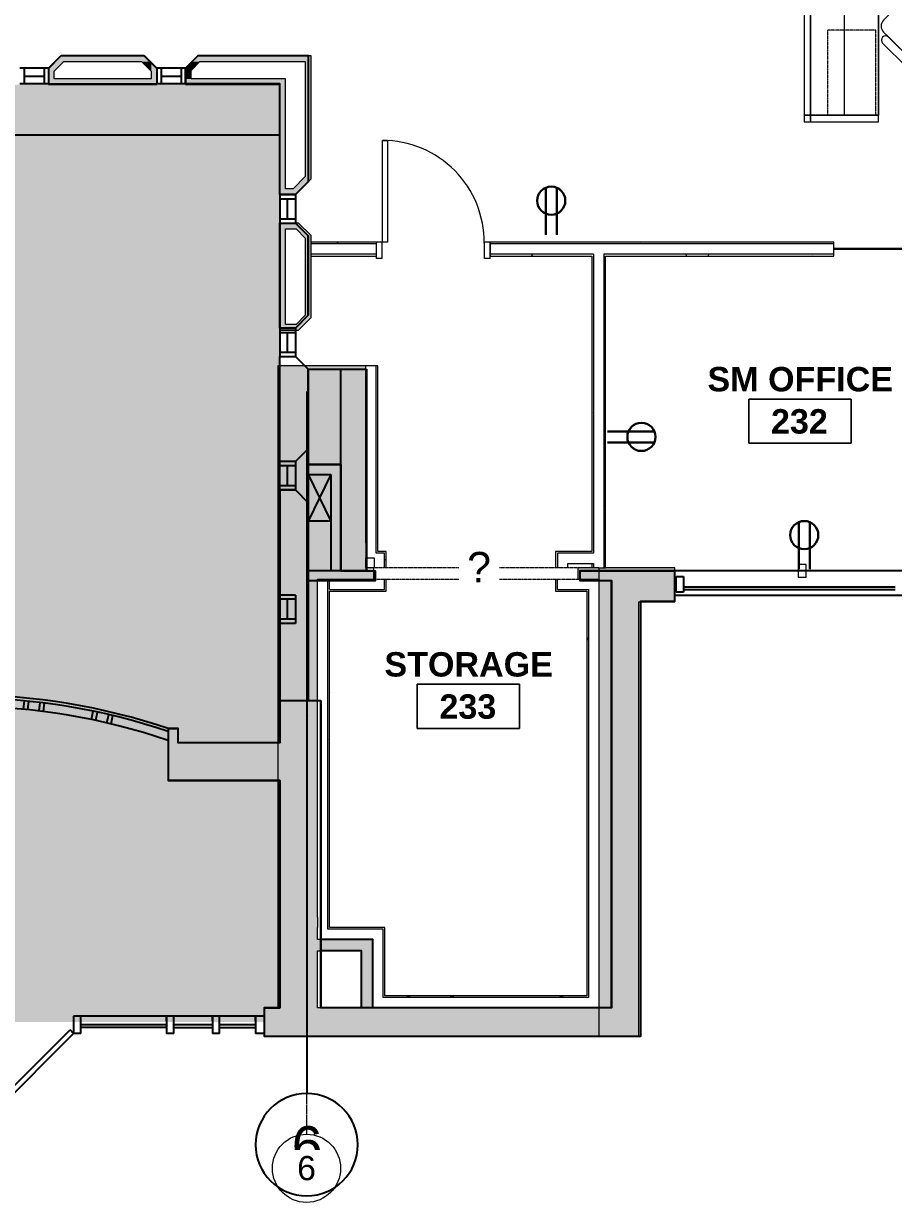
# Model space of a CAD drawing. Header units: inches. Extents: x 25273 to 28081, y 11840 to 13753.
# Drawn here: x 26722.2 to 27028.2, y 11893 to 12307.6 of the extents above; entities that cross this region are included whole.
import ezdxf
from ezdxf.xclip import XClip

# ---------------------------------------------------------------- set-up
doc = ezdxf.new("R2010")
doc.units = ezdxf.units.IN
doc.header["$MEASUREMENT"] = 0
doc.header["$XCLIPFRAME"] = 2
for name, pattern in [('L1$0$Plaza America BA02$0$CENTER2', [1.125, 0.75, -0.125, 0.125, -0.125]), ('L1$0$Plaza America BA02$0$DASHDOT', [1, 0.5, -0.25, 0, -0.25]), ('L1$0$SAG 02ATL Ste230PHII$0$CENTER2', [1.125, 0.75, -0.125, 0.125, -0.125]), ('X1$0$Grid Line 1_2_', [0.875, 0.5, -0.125, 0.125, -0.125]), ('X1$0$Hidden', [0.28125, 0.1875, -0.09375]), ('X1$0$Hidden2', [0.140625, 0.09375, -0.046875]), ('X1$0$Overhead', [0.15625, 0.09375, -0.0625])]:
    doc.linetypes.add(name, pattern=pattern)
for name, color, linetype in [('L1$0$A-Glaz', 92, 'Continuous'), ('L1$0$A-Wall-Extr', 7, 'Continuous'), ('L1$0$Plaza America BA02$0$14', 5, 'L1$0$Plaza America BA02$0$DASHDOT'), ('L1$0$Plaza America BA02$0$A-Column grid', 252, 'L1$0$Plaza America BA02$0$CENTER2'), ('L1$0$SAG 02ATL Ste230PHII$0$A-Column grid', 252, 'L1$0$SAG 02ATL Ste230PHII$0$CENTER2')]:
    doc.layers.add(name, color=color, linetype=linetype)
for name, color, linetype, lineweight in [('X1$0$A-ANNO-NOTE', 131, 'Continuous', 30), ('X1$0$A-AREA-IDEN', 2, 'Continuous', 9), ('X1$0$A-DETL-GENF', 92, 'Continuous', 9), ('X1$0$A-DETL-MEDM', 33, 'Continuous', 13), ('X1$0$A-DOOR', 31, 'Continuous', 13), ('X1$0$A-DOOR-FRAM', 31, 'Continuous', 20), ('X1$0$A-GENM', 13, 'Continuous', 13), ('X1$0$A-GENM-IDEN', 13, 'Continuous', 9), ('X1$0$A-GLAZ', 151, 'Continuous', 13), ('X1$0$A-WALL', 113, 'Continuous', 13), ('X1$0$A-WALL-PATT', 111, 'Continuous', 13), ('X1$0$E-ELEC-FIXT', 91, 'Continuous', 9), ('X1$0$I-FURN', 30, 'Continuous', 9), ('X1$0$I-FURN-PNLS', 30, 'Continuous', 9), ('X1$0$I-WALL', 2, 'Continuous', 13), ('X1$0$Plaza America_Tower 1_2nd Floor -REVIT_dwg', 8, 'Continuous', 9), ('X1$0$S-GRID', 1, 'Continuous', 9), ('X1$0$S-GRID-IDEN', 1, 'Continuous', 9)]:
    doc.layers.add(name, color=color, linetype=linetype, lineweight=lineweight)
doc.styles.add('L1$0$Plaza America BA02$0$MONOTXT', font='MONOTXT', dxfattribs={"height": 0.2})
doc.styles.add('X1$0$Swis721 Lt BT', font='swissl.ttf', dxfattribs={"height": 8.514638})
doc.styles.add('X1$0$Swis721 Lt BT_2', font='swissl.ttf', dxfattribs={"height": 10.727103})
doc.styles.add('X1$0$Swis721 Lt BT_B', font='', dxfattribs={"height": 8.583975})
doc.styles.get('X1$0$Swis721 Lt BT_B').set_extended_font_data('Swis721 Lt BT', bold=True)
pattern_1 = [(0, (0, 0), (30.72, 7.68), [1.267, -21.773, 1.267, -21.773, -122.88]), (0, (0, 0), (30.72, 7.68), [-46.08, 1.267, -44.813, 1.267, -21.773, -53.76]), (0, (0, 0), (30.72, 7.68), [-115.2, 1.267, -14.093, 1.267, -37.133]), (120, (11.52, 3.84), (-22.0110751, 22.7643004), [1.267, -21.773, 1.267, -21.773, -122.88]), (120, (11.52, 3.84), (-22.0110751, 22.7643004), [-46.08, 1.267, -44.813, 1.267, -21.773, -53.76]), (120, (11.52, 3.84), (-22.0110751, 22.7643004), [-115.2, 1.267, -14.093, 1.267, -37.133]), (240, (15.36, 19.2), (-8.7089249, -30.4443004), [1.267, -21.773, 1.267, -21.773, -122.88]), (240, (15.36, 19.2), (-8.7089249, -30.4443004), [-46.08, 1.267, -44.813, 1.267, -21.773, -53.76]), (240, (15.36, 19.2), (-8.7089249, -30.4443004), [-115.2, 1.267, -14.093, 1.267, -37.133])]

# ---------------------------------------------------------------- blocks, each defined once
blk = doc.blocks.new('L1')
at = {"layer": 'L1$0$A-Glaz'}
for p, q in [((26730.91, 12291.92), (26720.91, 12291.92)), ((26722.41, 12291.92), (26722.41, 12286.43)), ((26729.41, 12291.92), (26729.41, 12286.43)), ((26730.91, 12291.92), (26730.91, 12286.43)), ((26769.11, 12291.94), (26769.11, 12286.43)), ((26779.11, 12291.93), (26769.11, 12291.93)), ((26770.61, 12291.93), (26770.61, 12286.44)), ((26777.61, 12291.93), (26777.61, 12286.44)), ((26779.11, 12291.93), (26779.11, 12286.44)), ((26779.11, 12291.92), (26779.11, 12291.92)), ((26730.91, 12286.42), (26720.91, 12286.42)), ((26722.41, 12289.17), (26729.41, 12289.17)), ((26779.11, 12286.43), (26769.11, 12286.43)), ((26770.61, 12289.18), (26777.61, 12289.18)), ((26812.32, 12247.47), (26817.81, 12247.47)), ((26812.32, 12247.47), (26812.32, 12237.47)), ((26812.32, 12245.97), (26817.81, 12245.97)), ((26815.06, 12238.97), (26815.07, 12245.97)), ((26817.82, 12247.47), (26817.82, 12237.47)), ((26812.31, 12237.47), (26817.82, 12237.47)), ((26812.32, 12238.97), (26817.81, 12238.97)), ((26812.32, 12200.51), (26812.32, 12190.52)), ((26812.32, 12200.51), (26817.81, 12200.51)), ((26817.82, 12200.51), (26817.82, 12190.51)), ((26812.32, 12199.01), (26817.81, 12199.01)), ((26815.06, 12192.01), (26815.07, 12199.01)), ((26812.32, 12192.01), (26817.81, 12192.01)), ((26812.31, 12190.52), (26817.82, 12190.51)), ((26817.81, 12153.57), (26812.32, 12153.57)), ((26817.81, 12152.07), (26812.32, 12152.07)), ((26815.06, 12145.07), (26815.06, 12152.07)), ((26817.81, 12153.57), (26817.81, 12143.57)), ((26817.82, 12143.57), (26812.31, 12143.57)), ((26817.81, 12145.07), (26812.32, 12145.07)), ((26951.31, 12104.42), (26951.31, 12115.17)), ((27031.81, 12115.17), (26951.31, 12115.17)), ((26951.81, 12107.67), (26951.81, 12113.17)), ((26951.81, 12113.17), (26954.31, 12113.17)), ((26954.31, 12113.17), (26954.31, 12107.67)), ((27028.81, 12109.42), (26954.31, 12109.42)), ((27028.81, 12108.42), (26954.31, 12108.42)), ((26817.81, 12106.62), (26812.32, 12106.62)), ((26817.81, 12105.12), (26812.32, 12105.12)), ((26815.06, 12098.12), (26815.06, 12105.12)), ((26817.82, 12106.62), (26817.82, 12096.62)), ((27031.81, 12106.42), (26951.31, 12106.42)), ((26954.31, 12107.67), (26951.81, 12107.67)), ((26817.82, 12096.62), (26812.31, 12096.62)), ((26817.81, 12098.12), (26812.32, 12098.12)), ((26722.21, 12066.43), (26722.5, 12069.42)), ((26723.71, 12066.29), (26724.01, 12069.27)), ((26727.68, 12065.84), (26728.04, 12068.82)), ((26729.17, 12065.66), (26729.55, 12068.64)), ((26746.12, 12062.84), (26746.73, 12065.77)), ((26747.59, 12062.54), (26748.22, 12065.46)), ((26751.49, 12061.65), (26752.17, 12064.57)), ((26752.95, 12061.31), (26753.65, 12064.22)), ((26806.81, 11961.42), (26806.81, 11951.42)), ((26739.79, 11958.43), (26739.79, 11952.42)), ((26742.29, 11958.42), (26739.79, 11958.42)), ((26772.52, 11958.43), (26742.29, 11958.42)), ((26742.29, 11952.42), (26742.29, 11958.42)), ((26772.54, 11955.44), (26742.29, 11955.44)), ((26775.02, 11958.43), (26772.52, 11958.44)), ((26772.52, 11956.84), (26772.52, 11958.43)), ((26772.52, 11958.43), (26772.52, 11952.43)), ((26775.02, 11952.43), (26775.03, 11958.43)), ((26788.66, 11958.43), (26775.03, 11958.43)), ((26788.67, 11955.43), (26775.03, 11955.43)), ((26791.16, 11958.42), (26788.66, 11958.43)), ((26788.66, 11958.43), (26788.66, 11952.42)), ((26788.66, 11956.84), (26788.66, 11958.43)), ((26803.79, 11955.42), (26791.15, 11955.42)), ((26803.78, 11958.42), (26791.16, 11958.42)), ((26791.16, 11952.42), (26791.16, 11958.42)), ((26803.78, 11956.83), (26803.78, 11958.42)), ((26803.78, 11958.42), (26803.78, 11952.42)), ((26806.81, 11958.42), (26803.78, 11958.42)), ((26711.7, 11926.79), (26738.57, 11953.66)), ((26712.94, 11925.55), (26739.81, 11952.42)), ((26739.81, 11952.42), (26738.57, 11953.66)), ((26742.29, 11952.42), (26739.79, 11952.42)), ((26772.54, 11954.44), (26742.29, 11954.44)), ((26775.02, 11952.43), (26772.52, 11952.43)), ((26788.67, 11954.43), (26775.03, 11954.43)), ((26791.16, 11952.42), (26788.66, 11952.42)), ((26803.79, 11954.42), (26791.15, 11954.42)), ((26806.81, 11952.42), (26803.78, 11952.42))]:
    blk.add_line(p, q, dxfattribs=at)
for radius, start in [(222.71, 71.3427), (221.71, 71.2553), (218.71, 70.9885)]:
    blk.add_arc((26701.79, 11848.66), radius, start, 90, dxfattribs=at)
at = {"layer": 'L1$0$A-Wall-Extr'}
for p, q in [((26730.91, 12291.92), (26735.41, 12296.42)), ((26735.41, 12296.42), (26764.61, 12296.42)), ((26764.61, 12296.42), (26769.11, 12291.93)), ((26779.11, 12291.93), (26783.61, 12296.43)), ((26783.61, 12296.43), (26822.31, 12296.42)), ((26730.91, 12286.42), (26769.11, 12286.41)), ((26779.11, 12286.43), (26812.31, 12286.43)), ((26591.31, 12268.44), (26812.31, 12268.44)), ((26822.31, 12251.97), (26817.81, 12247.47)), ((26812.31, 12237.47), (26812.31, 12200.51)), ((26822.32, 12232.97), (26817.82, 12237.47)), ((26822.32, 12205.02), (26822.32, 12232.97)), ((26812.29, 12210.9), (26812.29, 12210.9)), ((26817.82, 12200.52), (26822.32, 12205.02)), ((26812.31, 12054.67), (26812.31, 12190.52)), ((26822.32, 12186.01), (26817.82, 12190.51)), ((26822.32, 12158.06), (26822.32, 12186.01)), ((26822.32, 12186.01), (26842.82, 12186.01)), ((26842.82, 12115.17), (26842.82, 12186.01)), ((26817.82, 12153.56), (26822.32, 12158.06)), ((26822.31, 12152.54), (26833.79, 12152.54)), ((26822.31, 12152.54), (26822.31, 12069.42)), ((26822.31, 12152.54), (26822.31, 12152.54)), ((26833.79, 12152.54), (26833.79, 12115.17)), ((26822.31, 12149), (26830.29, 12132.54)), ((26822.31, 12149), (26830.29, 12149)), ((26830.29, 12149), (26822.33, 12132.63)), ((26830.29, 12149.04), (26830.29, 12115.17)), ((26822.33, 12139.07), (26817.83, 12143.57)), ((26830.29, 12132.54), (26822.33, 12132.63)), ((26837.97, 12115.17), (26822.31, 12115.17)), ((26917.92, 12115.17), (26929.06, 12115.17)), ((26929.06, 12115.17), (26929.06, 12115.17)), ((26929.06, 12115.17), (26951.31, 12115.17)), ((26837.92, 12111.64), (26822.31, 12111.64)), ((26917.92, 12111.67), (26929.06, 12111.67)), ((26929.03, 11961.42), (26929.06, 12111.67)), ((26939.28, 12104.42), (26951.31, 12104.42)), ((26939.28, 11951.42), (26939.28, 12104.42)), ((26822.31, 12069.42), (26822.31, 12092.12)), ((26826.81, 12069.42), (26812.31, 12069.42)), ((26812.31, 12069.42), (26812.31, 12069.42)), ((26826.81, 12069.42), (26826.81, 11961.42)), ((26822.31, 12064.17), (26822.31, 12064.17)), ((26773.04, 12059.67), (26776.54, 12059.67)), ((26773.04, 12059.67), (26773.04, 12041.42)), ((26776.54, 12054.67), (26776.54, 12059.67)), ((26812.29, 12054.67), (26776.54, 12054.67)), ((26773.04, 12041.42), (26812.29, 12041.42)), ((26812.31, 12041.42), (26773.06, 12041.42)), ((26812.29, 12041.42), (26812.29, 11961.42)), ((26812.31, 11961.42), (26812.31, 12041.42)), ((26806.81, 11961.42), (26812.29, 11961.42)), ((26929.03, 11961.42), (26826.79, 11961.42)), ((26806.81, 11951.42), (26939.28, 11951.42)), ((26927.28, 11951.42), (26939.28, 11951.42))]:
    blk.add_line(p, q, dxfattribs=at)
at = {"layer": 'L1$0$A-Wall-Extr', "linetype": 'Continuous'}
blk.add_line((26822.32, 12158.06), (26822.31, 12139.09), dxfattribs=at)
at = {"layer": 'L1$0$A-Wall-Extr', "linetype": 'Continuous', "flags": 128}
for points in [[(26779.11, 12291.92), (26783.61, 12296.43), (26822.31, 12296.43), (26822.31, 12251.97), (26817.81, 12247.47), (26812.32, 12247.47), (26812.32, 12286.43), (26779.11, 12286.43)], [(26812.32, 12237.47), (26817.82, 12237.47), (26822.32, 12232.97), (26822.32, 12205.02), (26817.82, 12200.52), (26812.32, 12200.51)], [(26812.31, 12190.52), (26817.82, 12190.51), (26822.32, 12186.01), (26822.31, 12158.05), (26817.82, 12153.56), (26812.32, 12153.57)]]:
    blk.add_lwpolyline(points, close=True, dxfattribs=at)
at = {"layer": 'L1$0$A-Wall-Extr', "linetype": 'Continuous'}
for points in [[(26833.79, 12152.54), (26822.32, 12152.54), (26822.32, 12186.01)], [(26822.32, 12186.01), (26842.82, 12186.01)], [(26842.82, 12186.01), (26842.82, 12115.17), (26833.79, 12115.17), (26833.79, 12186.01)]]:
    blk.add_lwpolyline(points, dxfattribs=at)
at = {"layer": 'L1$0$A-Wall-Extr', "linetype": 'Continuous', "flags": 128}
for points in [[(26817.81, 12153.56), (26822.31, 12158.05), (26822.32, 12152.54), (26833.79, 12152.54)], [(26812.31, 12143.57), (26812.32, 12153.57)], [(26812.31, 12143.57), (26812.31, 12054.67), (26776.54, 12054.67), (26776.54, 12059.67), (26773.04, 12059.67), (26773.06, 12041.42), (26812.29, 12041.42), (26812.31, 11961.42), (26806.81, 11961.42), (26806.81, 11951.42), (26939.28, 11951.42), (26939.28, 12104.42), (26951.31, 12104.42), (26951.31, 12115.17), (26917.92, 12115.17), (26917.92, 12111.67), (26929.06, 12111.67), (26929.03, 11961.42), (26826.81, 11961.42), (26826.81, 12069.42), (26812.31, 12069.42)], [(26812.31, 12143.57), (26817.81, 12143.57), (26822.33, 12139.07), (26822.31, 12069.42)], [(26833.79, 12115.17), (26845.92, 12115.14), (26845.92, 12111.64), (26822.31, 12111.64), (26822.31, 12139.09)], [(26845.03, 11961.42), (26845.03, 11985.42), (26826.81, 11985.42)], [(26841.03, 11961.42), (26841.03, 11981.42), (26826.81, 11981.42)]]:
    blk.add_lwpolyline(points, dxfattribs=at)
at = {"layer": 'L1$0$Plaza America BA02$0$14', "linetype": 'Continuous'}
blk.add_ellipse((26821.81, 11913.26), major_axis=(18, 0), ratio=0.99964, start_param=0, end_param=6.283175, dxfattribs=at)
at = {"layer": 'L1$0$Plaza America BA02$0$A-Column grid'}
blk.add_line((26821.81, 12178.18), (26821.81, 11931.25), dxfattribs=at)
at = {"layer": 'L1$0$SAG 02ATL Ste230PHII$0$A-Column grid', "linetype": 'Continuous'}
blk.add_line((26821.81, 12178.18), (26821.81, 11931.25), dxfattribs=at)
at = {"layer": 'L1$0$Plaza America BA02$0$14', "linetype": 'Continuous', "style": 'L1$0$Plaza America BA02$0$MONOTXT', "width": 1.000361}
blk.add_text('6', height=13.49, dxfattribs=at).set_placement((26816.06, 11906.28))
blk = doc.blocks.new('X1$0$Frameless opening with glazing - 24_ x 96_-4900874-FIRST FLOOR POWER _ SIGNAL')
at = {"layer": 'X1$0$A-GLAZ', "lineweight": 30}
blk.add_line((-13.5, 0.0625), (10.5, 0.0625), dxfattribs=at)
blk = doc.blocks.new('X1$0$Single Flush - OTJ_SOLIDFLUSH_ALUM-4900275-FIRST FLOOR POWER _ SIGNAL')
at = {"layer": 'X1$0$A-DOOR', "lineweight": 20}
for p, q in [((16.15625, -2.4375), (17.90625, -2.4375)), ((16.15625, -38.25), (16.15625, -2.4375)), ((17.90625, -2.4375), (17.90625, -38.25)), ((17.90625, -38.25), (16.15625, -38.25))]:
    blk.add_line(p, q, dxfattribs=at)
at = {"layer": 'X1$0$A-DOOR', "lineweight": 9}
blk.add_arc((17.90625, -2.4375), 35.8125, 179.5, 270, dxfattribs=at)
at = {"layer": 'X1$0$A-DOOR-FRAM'}
for p, q in [((-20, 3.3125), (-20, -2.4375)), ((-20, 3.3125), (-18, 3.3125)), ((-18, 3.3125), (-18, -2.4375)), ((18.000004, 3.3125), (18.000004, -2.4375)), ((18.000004, 3.3125), (20.000004, 3.3125)), ((20.000004, 3.3125), (20.000004, -2.4375)), ((-20, -2.4375), (-18, -2.4375)), ((18.000004, -2.4375), (20.000004, -2.4375))]:
    blk.add_line(p, q, dxfattribs=at)
blk = doc.blocks.new('X1$0$PS - Duplex - Duplex-V152-FIRST FLOOR POWER _ SIGNAL')
at = {"layer": 'X1$0$E-ELEC-FIXT'}
for p, q in [((1.375, 2.25), (-1.375, 2.25)), ((-1.375, 2.25), (-1.375, -2.25)), ((1.375, -2.25), (1.375, 2.25)), ((-1.375, -2.25), (1.375, -2.25))]:
    blk.add_line(p, q, dxfattribs=at)
blk = doc.blocks.new('X1$0$Opening-Door - 72 x 96-5124941-FIRST FLOOR POWER _ SIGNAL')
at = {"layer": 'X1$0$A-DETL-GENF', "linetype": 'X1$0$Overhead'}
for p, q in [((35.68, 2), (-36.32, 2)), ((-36.32, -2), (35.68, -2))]:
    blk.add_line(p, q, dxfattribs=at)
at = {"layer": 'X1$0$A-DETL-MEDM', "lineweight": 20}
for p, q in [((-36.32, 2), (-36.32, -2)), ((35.68, -2), (35.68, 2))]:
    blk.add_line(p, q, dxfattribs=at)
blk = doc.blocks.new('X1$0$F-Workstation - Generic Typical - F-Workstation - Generic Typical-V190-FIRST FLOOR POWER _ SIGNAL')
at = {"layer": 'X1$0$I-FURN'}
for p, q in [((25.76, -38.49), (38.49, -25.76)), ((38.49, -25.76), (25.76, -38.49)), ((25.76, -38.49), (38.49, -25.76)), ((42.73, -25.76), (54.75, -37.78)), ((44.5, -27.53), (42.73, -25.76)), ((42.73, -25.76), (44.5, -27.53)), ((44.5, -27.53), (52.98, -36.01)), ((52.98, -36.01), (44.5, -27.53)), ((52.98, -36.01), (44.5, -27.53)), ((44.5, -27.53), (52.98, -36.01)), ((46.62, -25.4), (55.1, -33.89)), ((55.1, -33.89), (46.62, -25.4)), ((46.62, -25.4), (55.1, -33.89)), ((54.75, -37.78), (52.98, -36.01)), ((52.98, -36.01), (54.75, -37.78)), ((37.78, -54.75), (25.76, -42.73)), ((25.76, -42.73), (27.53, -44.5)), ((27.53, -44.5), (25.76, -42.73)), ((36.01, -52.98), (27.53, -44.5)), ((27.53, -44.5), (36.01, -52.98)), ((27.53, -44.5), (36.01, -52.98)), ((36.01, -52.98), (27.53, -44.5)), ((53.65, -43.12), (43.12, -53.65)), ((43.2, -53.57), (53.57, -43.2)), ((53.57, -43.2), (43.2, -53.57)), ((53.57, -43.2), (54.75, -42.02)), ((54.75, -42.02), (53.57, -43.2)), ((33.89, -55.1), (25.4, -46.62)), ((25.4, -46.62), (33.89, -55.1)), ((33.89, -55.1), (25.4, -46.62)), ((36.01, -52.98), (37.78, -54.75)), ((37.78, -54.75), (36.01, -52.98)), ((42.02, -54.75), (43.2, -53.57)), ((43.2, -53.57), (42.02, -54.75))]:
    blk.add_line(p, q, dxfattribs=at)
for centre, radius, start, end in [((40.61, -27.88), 3, 45, 135), ((40.61, -27.88), 3, 45, 135), ((40.61, -27.88), 3, 45, 135), ((45.56, -26.46), 1.5, 45, 225), ((45.56, -26.46), 1.5, 45, 225), ((45.56, -26.46), 1.5, 45, 225), ((54.04, -34.95), 1.5, 225, 45), ((54.04, -34.95), 1.5, 225, 45), ((54.04, -34.95), 1.5, 225, 45), ((27.88, -40.61), 3, 135, 225), ((27.88, -40.61), 3, 135, 225), ((27.88, -40.61), 3, 135, 225), ((35.53, -35.53), 19.64, 282.5758, 347.4242), ((35.53, -35.53), 19.64, 282.5758, 347.4242), ((35.53, -35.53), 19.64, 282.5758, 347.4242), ((37.07, -37.07), 20, 278.8255, 351.1745), ((37.07, -37.07), 20, 278.8255, 351.1745), ((37.07, -37.07), 20, 278.8255, 351.1745), ((55.77, -39.97), 1.08, 351.1745, 171.1745), ((55.77, -39.97), 1.08, 351.1745, 171.1745), ((55.77, -39.97), 1.08, 351.1745, 171.1745), ((52.63, -39.9), 3, 18.7164, 45), ((52.63, -39.9), 3, 18.6047, 45), ((52.63, -39.9), 3, 18.6047, 45), ((52.63, -39.9), 3, 315, 18.6047), ((52.63, -39.9), 3, 315, 330), ((52.63, -39.9), 3, 330, 345), ((52.63, -39.9), 3, 15, 18.6047), ((52.63, -39.9), 3, 0, 15), ((52.63, -39.9), 3, 345, 0), ((26.46, -45.56), 1.5, 45, 225), ((26.46, -45.56), 1.5, 45, 225), ((26.46, -45.56), 1.5, 45, 225), ((34.95, -54.04), 1.5, 225, 45), ((34.95, -54.04), 1.5, 225, 45), ((34.95, -54.04), 1.5, 225, 45), ((39.9, -52.63), 3, 225, 251.2836), ((39.9, -52.63), 3, 225, 251.3953), ((39.9, -52.63), 3, 225, 251.3953), ((39.97, -55.77), 1.08, 98.8255, 278.8255), ((39.97, -55.77), 1.08, 98.8255, 278.8255), ((39.97, -55.77), 1.08, 98.8255, 278.8255), ((39.9, -52.63), 3, 251.3953, 315), ((39.9, -52.63), 3, 251.3953, 255), ((39.9, -52.63), 3, 255, 270), ((39.9, -52.63), 3, 270, 285), ((39.9, -52.63), 3, 285, 300), ((39.9, -52.63), 3, 300, 315)]:
    blk.add_arc(centre, radius, start, end, dxfattribs=at)
at = {"layer": 'X1$0$I-FURN-PNLS'}
for p, q in [((-2.25, 2.25), (-2.25, 0)), ((0, 2.25), (-2.25, 2.25)), ((-2.25, 0), (0, 0)), ((0, 0), (-2.25, 0)), ((-2.25, 0), (-2.25, -72)), ((0, 0), (0, 2.25)), ((72, 2.25), (0, 2.25)), ((0, 2.25), (0, 0)), ((0, 0), (72, 0)), ((0, -72), (0, 0)), ((0, 0), (0, -36)), ((36, 0), (0, 0)), ((0, 0), (0, -36)), ((36, 0), (0, 0)), ((0, 0), (36, 0)), ((0, -36), (0, 0)), ((72, 0), (36, 0)), ((36, 0), (36, -24)), ((36, -24), (36, 0)), ((36, -24), (36, 0)), ((36, 0), (36, -24)), ((72, 0), (36, 0)), ((36, 0), (36, -24)), ((36, -24), (36, 0)), ((36, 0), (72, 0)), ((72, 2.25), (72, 0)), ((74.25, 2.25), (72, 2.25)), ((72, 0), (72, 2.25)), ((72, -24), (72, 0)), ((72, 0), (74.25, 0)), ((74.25, 0), (72, 0)), ((72, 0), (72, -24)), ((72, -24), (72, 0)), ((72, 0), (72, -24)), ((74.25, 0), (74.25, 2.25)), ((74.25, -24), (74.25, 0)), ((24, -36), (36, -24)), ((24, -36), (36, -24)), ((36, -24), (24, -36)), ((36, -24), (72, -24)), ((36, -24), (72, -24)), ((72, -24), (36, -24)), ((57, -24), (72, -24)), ((72, -24), (74.25, -24)), ((24, -36), (0, -36)), ((0, -36), (0, -72)), ((0, -36), (24, -36)), ((0, -36), (24, -36)), ((24, -36), (0, -36)), ((24, -36), (0, -36)), ((0, -36), (0, -72)), ((0, -72), (0, -36)), ((0, -36), (24, -36)), ((24, -72), (24, -36)), ((24, -72), (24, -36)), ((24, -36), (24, -72)), ((24, -72), (24, -42)), ((-2.25, -72), (-2.25, -74.25)), ((0, -72), (-2.25, -72)), ((-2.25, -72), (0, -72)), ((-2.25, -74.25), (0, -74.25)), ((0, -72), (24, -72)), ((0, -74.25), (0, -72)), ((24, -72), (0, -72)), ((0, -72), (0, -74.25)), ((0, -72), (24, -72)), ((24, -72), (0, -72)), ((0, -74.25), (24, -74.25)), ((24, -74.25), (24, -72))]:
    blk.add_line(p, q, dxfattribs=at)
at = {"layer": 'X1$0$I-FURN-PNLS', "linetype": 'X1$0$Hidden'}
for p, q in [((12, -72), (12, 0)), ((0, -12), (72, -12))]:
    blk.add_line(p, q, dxfattribs=at)
at = {"layer": 'X1$0$I-FURN-PNLS', "linetype": 'X1$0$Hidden2'}
for p, q in [((57, -1.37), (57, -23)), ((72, -1.37), (57, -1.37)), ((72, -23), (72, -1.37)), ((57, -23), (72, -23)), ((23, -42), (6, -42)), ((6, -42), (6, -72)), ((23, -72), (23, -42)), ((6, -72), (23, -72))]:
    blk.add_line(p, q, dxfattribs=at)
blk = doc.blocks.new('X1$0$Grid - Grid Head - Circle-50561-FIRST FLOOR POWER _ SIGNAL')
at = {"layer": 'X1$0$S-GRID-IDEN'}
blk.add_circle((0, 0), 0.125, dxfattribs=at)
blk = doc.blocks.new('X1$0$Room Tag - Room Name and Number-3379422-FIRST FLOOR POWER _ SIGNAL')
at = {"layer": 'X1$0$A-AREA-IDEN'}
for p, q in [((-0.1881, -0.1636), (-0.1881, -0.0018)), ((-0.1881, -0.0018), (0.1869, -0.0018)), ((0.1869, -0.0018), (-0.1881, -0.0018)), ((-0.1881, -0.0018), (-0.1881, -0.1636)), ((0.1869, -0.0018), (0.1869, -0.1636)), ((0.1869, -0.1636), (0.1869, -0.0018)), ((0.1869, -0.1636), (-0.1881, -0.1636)), ((-0.1881, -0.1636), (0.1869, -0.1636))]:
    blk.add_line(p, q, dxfattribs=at)
blk = doc.blocks.new('X1')
at = {"layer": 'X1$0$A-DETL-GENF'}
blk.add_hatch(color=9, dxfattribs=at).paths.add_polyline_path([(26806.81, 11956.42), (26806.81, 11961.42), (26811.6, 11961.42), (26811.6, 12187.23), (26812.31, 12187.23), (26812.31, 12286.18), (26591.31, 12286.18), (26591.3, 12023.92), (26587.05, 12023.92), (26587.05, 12022.32), (26581.05, 12022.32), (26581.05, 12023.92), (26573.3, 12023.92), (26573.3, 12166.42), (26480.31, 12166.42), (26480.31, 11961.42), (26581.05, 11961.42), (26581.05, 11982.32), (26587.05, 11982.32), (26587.05, 11961.42), (26597.56, 11961.42), (26597.56, 11956.42), (26676.76, 11956.42)], flags=0)
at = {"layer": 'X1$0$A-WALL-PATT', "lineweight": 9}
for points in [[(26732.91, 12290.84), (26738.3, 12296.23), (26735.47, 12296.23), (26732.91, 12293.67)], [(26736.3, 12294.23), (26766.55, 12294.23), (26764.51, 12296.23), (26738.3, 12296.23)], [(26821.31, 12294.23), (26821.31, 12296.23), (26783.41, 12296.23), (26781.41, 12294.23), (26814.31, 12294.23)], [(26821.31, 12253.79), (26823.31, 12255.79), (26823.31, 12296.23), (26821.31, 12296.23), (26821.31, 12255.79)], [(26730.91, 12286.18), (26732.91, 12286.18), (26732.91, 12293.67), (26730.91, 12291.67), (26730.91, 12290.84)], [(26767.11, 12290.84), (26767.11, 12293.67), (26766.55, 12294.23), (26763.72, 12294.23), (26764.55, 12293.4)], [(26767.11, 12286.18), (26769.11, 12286.18), (26769.11, 12291.67), (26767.11, 12293.67), (26767.11, 12288.18)], [(26779.11, 12289.1), (26784.24, 12294.23), (26781.41, 12294.23), (26779.11, 12291.93), (26779.11, 12291.1)], [(26779.11, 12288.18), (26781.11, 12288.18), (26781.11, 12291.1), (26779.11, 12289.1)], [(26764.51, 12286.18), (26767.11, 12286.18), (26767.11, 12288.18), (26732.91, 12288.18), (26732.91, 12286.18)], [(26812.31, 12286.18), (26814.31, 12286.18), (26814.31, 12288.18), (26779.11, 12288.18), (26779.11, 12286.18), (26784.24, 12286.18)], [(26812.31, 12247.47), (26814.31, 12247.47), (26814.31, 12286.18), (26812.31, 12286.18), (26812.31, 12253.79)], [(26816.99, 12249.47), (26819.82, 12249.47), (26823.31, 12252.96), (26823.31, 12255.79), (26821.31, 12253.79)], [(26816.99, 12247.47), (26817.82, 12247.47), (26819.82, 12249.47), (26814.31, 12249.47), (26814.31, 12247.47), (26816.06, 12247.47)], [(26816.99, 12235.44), (26818.06, 12235.44), (26816.06, 12237.44), (26812.31, 12237.44), (26812.31, 12235.44), (26816.06, 12235.44)], [(26821.31, 12232.19), (26821.31, 12235.02), (26818.89, 12237.44), (26816.06, 12237.44), (26818.06, 12235.44)], [(26814.31, 12201.77), (26814.31, 12235.44), (26812.31, 12235.44), (26812.31, 12201.77)], [(26821.31, 12202.19), (26823.31, 12204.19), (26823.31, 12233.02), (26821.31, 12235.02), (26821.31, 12204.19)], [(26818.06, 12199.77), (26818.89, 12199.77), (26821.31, 12202.19), (26821.31, 12205.02), (26816.06, 12199.77)], [(26816.06, 12199.77), (26818.06, 12201.77), (26812.31, 12201.77), (26812.31, 12199.77), (26814.31, 12199.77)], [(26811.6, 12116.23), (26842.6, 12116.23), (26842.6, 12187.23), (26811.6, 12187.23), (26811.6, 12121.36)], [(26825.6, 11961.42), (26825.6, 12116.23), (26811.6, 12116.23), (26811.6, 11961.42)], [(26924.6, 11951.42), (26938.6, 11951.42), (26938.6, 12116.23), (26924.6, 12116.23), (26924.6, 12078.7)], [(26938.6, 12104.23), (26951.31, 12104.23), (26951.31, 12116.23), (26938.6, 12116.23)], [(26825.6, 11981.42), (26845.03, 11981.42), (26845.03, 11985.42), (26825.6, 11985.42)], [(26845.03, 11961.42), (26845.03, 11981.42), (26841.03, 11981.42), (26841.03, 11961.42)], [(26852.25, 11951.42), (26924.6, 11951.42), (26924.6, 11961.42), (26806.81, 11961.42), (26806.81, 11951.42)]]:
    blk.add_hatch(color=7, dxfattribs=at).paths.add_polyline_path(points, flags=0)
h = blk.add_hatch(dxfattribs=at)
h.set_pattern_fill('FP1_1', color=256, style=0, pattern_type=2)
h.set_pattern_definition(pattern_1)
h.paths.add_polyline_path([(26922.06, 12230.09), (26922.06, 12230.72), (26886.32, 12230.72), (26886.32, 12230.09)], flags=0)
h.paths.add_polyline_path([(26846.32, 12230.09), (26846.32, 12230.72), (26823.31, 12230.72), (26823.31, 12230.09), (26823.72, 12230.09)], flags=0)
h = blk.add_hatch(dxfattribs=at)
h.set_pattern_fill('FP1_1', color=256, style=0, pattern_type=2)
h.set_pattern_definition(pattern_1)
h.paths.add_polyline_path([(27295.99, 12230.09), (27295.99, 12230.72), (27293.99, 12230.72), (27293.99, 12230.09)], flags=0)
h.paths.add_polyline_path([(26922.68, 12230.09), (27007.28, 12230.09), (27007.28, 12230.72), (26922.06, 12230.72), (26922.06, 12230.09)], flags=0)
h.paths.add_polyline_path([(27212.18, 12230.09), (27212.18, 12230.72), (27165.81, 12230.72), (27165.81, 12230.09), (27203.24, 12230.09)], flags=0)
h.paths.add_polyline_path([(27253.99, 12230.09), (27253.99, 12230.72), (27236.18, 12230.72), (27236.18, 12230.09)], flags=0)
h.paths.add_polyline_path([(27078.54, 12230.09), (27091.81, 12230.09), (27091.81, 12230.72), (27078.54, 12230.72)], flags=0)
h.paths.add_polyline_path([(27141.81, 12230.09), (27141.81, 12230.72), (27131.81, 12230.72), (27131.81, 12230.09)], flags=0)
h.paths.add_polyline_path([(27038.54, 12230.09), (27038.54, 12230.72), (27031.28, 12230.72), (27031.28, 12230.09)], flags=0)
h = blk.add_hatch(dxfattribs=at)
h.set_pattern_fill('FP1_1', color=256, style=0, pattern_type=2)
h.set_pattern_definition(pattern_1)
h.paths.add_polyline_path([(26922.06, 12225.84), (26922.06, 12226.47), (26886.32, 12226.47), (26886.32, 12225.84)], flags=0)
h.paths.add_polyline_path([(26846.32, 12225.84), (26846.32, 12226.47), (26823.31, 12226.47), (26823.31, 12225.84)], flags=0)
h = blk.add_hatch(dxfattribs=at)
h.set_pattern_fill('FP1_1', color=256, style=0, pattern_type=2)
h.set_pattern_definition(pattern_1)
h.paths.add_polyline_path([(26922.06, 12116.23), (26922.68, 12116.23), (26922.68, 12117.73), (26922.06, 12117.73)], flags=0)
h.paths.add_polyline_path([(26922.06, 12121.36), (26922.68, 12121.36), (26922.68, 12226.47), (26922.06, 12226.47), (26922.06, 12121.98)], flags=0)
h = blk.add_hatch(dxfattribs=at)
h.set_pattern_fill('FP1_1', color=256, style=0, pattern_type=2)
h.set_pattern_definition(pattern_1)
h.paths.add_polyline_path([(27131.81, 12225.84), (27141.81, 12225.84), (27141.81, 12226.47), (27131.81, 12226.47)], flags=0)
h.paths.add_polyline_path([(26926.93, 12225.84), (27007.28, 12225.84), (27007.28, 12226.47), (26926.31, 12226.47), (26926.31, 12225.84)], flags=0)
h.paths.add_polyline_path([(27295.88, 12225.84), (27295.99, 12225.84), (27295.99, 12226.47), (27293.99, 12226.47), (27293.99, 12225.84)], flags=0)
h.paths.add_polyline_path([(27212.18, 12225.84), (27212.18, 12226.47), (27193.55, 12226.47), (27193.55, 12225.84), (27203.24, 12225.84)], flags=0)
h.paths.add_polyline_path([(27031.28, 12225.84), (27038.54, 12225.84), (27038.54, 12226.47), (27031.28, 12226.47)], flags=0)
h.paths.add_polyline_path([(27253.99, 12225.84), (27253.99, 12226.47), (27236.18, 12226.47), (27236.18, 12225.84)], flags=0)
h.paths.add_polyline_path([(27078.54, 12225.84), (27083.56, 12225.84), (27083.56, 12226.47), (27078.54, 12226.47)], flags=0)
h.paths.add_polyline_path([(27189.3, 12225.84), (27189.93, 12225.84), (27189.93, 12226.47), (27165.81, 12226.47), (27165.81, 12225.84), (27186.09, 12225.84)], flags=0)
h.paths.add_polyline_path([(27091.81, 12225.84), (27091.81, 12226.47), (27087.18, 12226.47), (27087.18, 12225.84), (27087.81, 12225.84)], flags=0)
h = blk.add_hatch(dxfattribs=at)
h.set_pattern_fill('FP1_1', color=256, style=0, pattern_type=2)
h.set_pattern_definition(pattern_1)
h.paths.add_polyline_path([(26926.93, 12116.23), (26926.93, 12225.84), (26926.31, 12225.84), (26926.31, 12116.23)], flags=0)
h = blk.add_hatch(dxfattribs=at)
h.set_pattern_fill('FP1_1', color=256, style=0, pattern_type=2)
h.set_pattern_definition(pattern_1)
h.paths.add_polyline_path([(26849.75, 12107.98), (26849.75, 12112.23), (26849.12, 12112.23), (26849.12, 12107.98)], flags=0)
h.paths.add_polyline_path([(26849.55, 12116.23), (26849.75, 12116.23), (26849.75, 12121.36), (26849.12, 12121.36), (26849.12, 12116.23)], flags=0)
h = blk.add_hatch(color=7, dxfattribs=at)
h.paths.add_polyline_path([(26924.6, 12112.23), (26924.6, 12116.23), (26917.31, 12116.23), (26917.31, 12112.23), (26922.68, 12112.23)], flags=0)
h.paths.add_polyline_path([(26845.31, 12112.23), (26845.31, 12116.23), (26825.6, 12116.23), (26825.6, 12112.23), (26842.6, 12112.23)], flags=0)
h = blk.add_hatch(dxfattribs=at)
h.set_pattern_fill('FP1_1', color=256, style=0, pattern_type=2)
h.set_pattern_definition(pattern_1)
h.paths.add_polyline_path([(26829.23, 11989.67), (26829.85, 11989.67), (26829.85, 12112.23), (26829.23, 12112.23), (26829.23, 11993.28)], flags=0)
h = blk.add_hatch(dxfattribs=at)
h.set_pattern_fill('FP1_1', color=256, style=0, pattern_type=2)
h.set_pattern_definition(pattern_1)
h.paths.add_polyline_path([(26920.98, 11965.67), (26920.98, 12108.61), (26920.35, 12108.61), (26920.35, 11965.67)], flags=0)
h = blk.add_hatch(dxfattribs=at)
h.set_pattern_fill('FP1_1', color=256, style=0, pattern_type=2)
h.set_pattern_definition(pattern_1)
h.paths.add_polyline_path([(26848.66, 11965.67), (26849.28, 11965.67), (26849.28, 11989.67), (26848.66, 11989.67), (26848.66, 11981.42)], flags=0)
h = blk.add_hatch(dxfattribs=at)
h.set_pattern_fill('FP1_1', color=256, style=0, pattern_type=2)
h.set_pattern_definition(pattern_1)
h.paths.add_polyline_path([(26848.8, 11965.04), (26920.98, 11965.04), (26920.98, 11965.67), (26848.66, 11965.67), (26848.66, 11965.04)], flags=0)
at = {"layer": 'X1$0$A-ANNO-NOTE'}
for p, q in [((26905.9, 12233.37), (26905.9, 12249.9)), ((26909.73, 12233.37), (26909.73, 12249.9)), ((26927.59, 12164.15), (26944.11, 12164.15)), ((26927.59, 12160.32), (26944.11, 12160.32)), ((26994.9, 12115.74), (26994.9, 12132.27)), ((26998.73, 12115.74), (26998.73, 12132.27))]:
    blk.add_line(p, q, dxfattribs=at)
for centre in [(26907.81, 12245.33), (26939.55, 12162.24), (26996.81, 12127.7)]:
    blk.add_circle(centre, 4.95, dxfattribs=at)
at = {"layer": 'X1$0$A-WALL'}
for p, q in [((26846.32, 12230.09), (26823.31, 12230.09)), ((27007.28, 12230.09), (26886.32, 12230.09)), ((26846.32, 12226.47), (26823.31, 12226.47)), ((26922.68, 12226.47), (26886.32, 12226.47)), ((26922.68, 12226.47), (26922.68, 12121.36)), ((26926.31, 12226.47), (26926.31, 12116.23)), ((27007.28, 12226.47), (26926.31, 12226.47)), ((26846.23, 12121.36), (26846.23, 12187.23)), ((26842.6, 12124.87), (26842.6, 12119.73)), ((26849.12, 12121.36), (26846.23, 12121.36)), ((26849.12, 12116.23), (26849.12, 12121.36)), ((26909.98, 12121.36), (26909.98, 12116.23)), ((26922.68, 12121.36), (26909.98, 12121.36)), ((26922.06, 12117.73), (26922.68, 12117.73)), ((26922.68, 12117.73), (26922.68, 12116.23)), ((26829.23, 11989.05), (26829.23, 12112.23)), ((26829.85, 12108.61), (26829.85, 12112.23)), ((26849.12, 12108.61), (26849.12, 12112.23)), ((26909.98, 12108.61), (26909.98, 12112.23)), ((26924.6, 12116.23), (26926.93, 12116.23)), ((26829.85, 12108.61), (26849.12, 12108.61)), ((26909.98, 12108.61), (26920.98, 12108.61)), ((26920.98, 12108.61), (26920.98, 11965.04)), ((26825.6, 11993.28), (26825.6, 11989.67)), ((26848.66, 11989.05), (26829.23, 11989.05)), ((26848.66, 11965.04), (26848.66, 11989.05)), ((26845.03, 11969.27), (26845.03, 11965.67)), ((26920.98, 11965.04), (26848.66, 11965.04))]:
    blk.add_line(p, q, dxfattribs=at)
at = {"layer": 'X1$0$A-WALL', "color": 8, "lineweight": 20}
for p, q in [((26811.6, 12187.23), (26811.6, 11961.42)), ((26842.6, 12187.23), (26811.6, 12187.23)), ((26842.6, 12124.87), (26842.6, 12187.23)), ((26842.6, 12116.23), (26842.6, 12119.73)), ((26825.6, 11993.28), (26825.6, 12112.23)), ((26825.6, 12112.23), (26845.31, 12112.23)), ((26845.31, 12116.23), (26842.6, 12116.23)), ((26924.6, 12116.23), (26917.31, 12116.23)), ((26917.31, 12112.23), (26924.6, 12112.23)), ((26924.6, 12116.23), (26924.6, 11951.42)), ((26951.31, 12116.23), (26926.93, 12116.23)), ((26951.31, 12104.23), (26951.31, 12116.23)), ((26938.6, 11951.42), (26938.6, 12104.23)), ((26938.6, 12104.23), (26951.31, 12104.23)), ((26845.03, 11985.42), (26825.6, 11985.42)), ((26845.03, 11969.27), (26845.03, 11985.42)), ((26825.6, 11961.42), (26825.6, 11981.42)), ((26825.6, 11981.42), (26841.03, 11981.42)), ((26841.03, 11981.42), (26841.03, 11961.42)), ((26811.6, 11961.42), (26806.81, 11961.42)), ((26806.81, 11961.42), (26806.81, 11951.42)), ((26841.03, 11961.42), (26825.6, 11961.42)), ((26924.6, 11961.42), (26845.03, 11961.42)), ((26806.81, 11951.42), (26938.6, 11951.42))]:
    blk.add_line(p, q, dxfattribs=at)
at = {"layer": 'X1$0$A-WALL', "color": 55}
for p, q in [((26825.6, 11985.42), (26825.6, 11989.67)), ((26845.03, 11961.42), (26845.03, 11965.67))]:
    blk.add_line(p, q, dxfattribs=at)
at = {"layer": 'X1$0$I-WALL', "color": 8, "lineweight": 20}
for p, q in [((26735.47, 12296.23), (26730.91, 12291.67)), ((26764.55, 12296.23), (26735.47, 12296.23)), ((26769.11, 12291.67), (26764.55, 12296.23)), ((26783.41, 12296.23), (26779.11, 12291.93)), ((26823.31, 12296.23), (26783.41, 12296.23)), ((26823.31, 12252.96), (26823.31, 12296.23)), ((26730.91, 12291.67), (26730.91, 12286.18)), ((26732.91, 12290.84), (26736.3, 12294.23)), ((26732.91, 12288.18), (26732.91, 12290.84)), ((26736.3, 12294.23), (26763.72, 12294.23)), ((26763.72, 12294.23), (26767.11, 12290.84)), ((26767.11, 12290.84), (26767.11, 12288.18)), ((26769.11, 12286.18), (26769.11, 12291.67)), ((26779.11, 12291.93), (26779.11, 12286.18)), ((26781.11, 12291.1), (26784.24, 12294.23)), ((26781.11, 12288.18), (26781.11, 12291.1)), ((26784.24, 12294.23), (26821.31, 12294.23)), ((26821.31, 12294.23), (26821.31, 12253.79)), ((26767.11, 12288.18), (26732.91, 12288.18)), ((26814.31, 12288.18), (26781.11, 12288.18)), ((26814.31, 12249.47), (26814.31, 12288.18)), ((26730.91, 12286.18), (26769.11, 12286.18)), ((26779.11, 12286.18), (26812.31, 12286.18)), ((26812.31, 12286.18), (26812.31, 12247.47)), ((26821.31, 12253.79), (26816.99, 12249.47)), ((26816.99, 12249.47), (26814.31, 12249.47)), ((26817.82, 12247.47), (26823.31, 12252.96)), ((26812.31, 12247.47), (26817.82, 12247.47)), ((26818.89, 12237.44), (26812.31, 12237.44)), ((26812.31, 12237.44), (26812.31, 12199.77)), ((26823.31, 12233.02), (26818.89, 12237.44)), ((26814.31, 12235.44), (26818.06, 12235.44)), ((26814.31, 12201.77), (26814.31, 12235.44)), ((26818.06, 12235.44), (26821.31, 12232.19)), ((26823.31, 12204.19), (26823.31, 12233.02)), ((26821.31, 12232.19), (26821.31, 12205.02)), ((26821.31, 12205.02), (26818.06, 12201.77)), ((26818.89, 12199.77), (26823.31, 12204.19)), ((26812.31, 12199.77), (26818.89, 12199.77)), ((26818.06, 12201.77), (26814.31, 12201.77))]:
    blk.add_line(p, q, dxfattribs=at)
at = {"layer": 'X1$0$I-WALL'}
for p, q in [((26846.32, 12230.72), (26823.31, 12230.72)), ((26846.32, 12225.84), (26846.32, 12230.72)), ((27007.28, 12230.72), (26886.32, 12230.72)), ((26886.32, 12230.72), (26886.32, 12225.84)), ((27007.28, 12225.84), (27007.28, 12230.72)), ((26823.31, 12225.84), (26846.32, 12225.84)), ((26886.32, 12225.84), (26922.06, 12225.84)), ((26922.06, 12225.84), (26922.06, 12121.98)), ((26926.93, 12116.23), (26926.93, 12225.84)), ((26926.93, 12225.84), (27007.28, 12225.84)), ((26846.85, 12187.23), (26842.6, 12187.23)), ((26846.85, 12121.98), (26846.85, 12187.23)), ((26849.75, 12121.98), (26846.85, 12121.98)), ((26849.75, 12116.23), (26849.75, 12121.98)), ((26909.35, 12121.98), (26909.35, 12116.23)), ((26922.06, 12121.98), (26909.35, 12121.98)), ((26842.6, 12119.73), (26845.5, 12119.73)), ((26845.5, 12119.73), (26845.5, 12116.23)), ((26913.6, 12116.23), (26913.6, 12117.73)), ((26913.6, 12117.73), (26922.06, 12117.73)), ((26922.06, 12117.73), (26922.06, 12116.23)), ((26849.75, 12107.98), (26849.75, 12112.23)), ((26909.35, 12112.23), (26909.35, 12107.98)), ((26829.85, 11989.67), (26829.85, 12107.98)), ((26829.85, 12107.98), (26849.75, 12107.98)), ((26909.35, 12107.98), (26920.35, 12107.98)), ((26920.35, 12107.98), (26920.35, 11965.67)), ((26849.28, 11989.67), (26829.85, 11989.67)), ((26849.28, 11965.67), (26849.28, 11989.67)), ((26920.35, 11965.67), (26849.28, 11965.67))]:
    blk.add_line(p, q, dxfattribs=at)
at = {"layer": 'X1$0$S-GRID', "linetype": 'X1$0$Grid Line 1_2_'}
blk.add_line((26821.73, 12012.96), (26821.73, 11916.96), dxfattribs=at)
at = {"layer": 'X1$0$A-AREA-IDEN', "xscale": 95.99999999999994, "yscale": 95.99999999999994, "zscale": 95.99999999999994}
for p in [(26995.4, 12175.69), (26878.76, 12075.38)]:
    blk.add_blockref('X1$0$Room Tag - Room Name and Number-3379422-FIRST FLOOR POWER _ SIGNAL', p, dxfattribs=at)
at = {"layer": 'X1$0$A-DOOR', "rotation": 180}
blk.add_blockref('X1$0$Single Flush - OTJ_SOLIDFLUSH_ALUM-4900275-FIRST FLOOR POWER _ SIGNAL', (26866.32, 12228.28), dxfattribs=at)
at = {"layer": 'X1$0$A-GENM', "lineweight": 9, "rotation": 180}
blk.add_blockref('X1$0$Opening-Door - 72 x 96-5124941-FIRST FLOOR POWER _ SIGNAL', (26880.98, 12114.23), dxfattribs=at)
at = {"layer": 'X1$0$A-GLAZ'}
blk.add_blockref('X1$0$Frameless opening with glazing - 24_ x 96_-4900874-FIRST FLOOR POWER _ SIGNAL', (27020.78, 12228.28), dxfattribs=at)
at = {"layer": 'X1$0$E-ELEC-FIXT'}
blk.add_blockref('X1$0$PS - Duplex - Duplex-V152-FIRST FLOOR POWER _ SIGNAL', (26996.1, 12115.1), dxfattribs=at)
at = {"layer": 'X1$0$I-FURN-PNLS'}
blk.add_blockref('X1$0$F-Workstation - Generic Typical - F-Workstation - Generic Typical-V190-FIRST FLOOR POWER _ SIGNAL', (26998.99, 12347.36), dxfattribs=at)
at = {"layer": 'X1$0$Plaza America_Tower 1_2nd Floor -REVIT_dwg'}
ref = blk.add_blockref('L1', (0, 0), dxfattribs=at)
XClip(ref).set_block_clipping_path([(25272.8646056985, 11839.529198946), (28080.6732038753, 13753.216736761)])
at = {"layer": 'X1$0$S-GRID-IDEN', "xscale": 95.99999999999994, "yscale": 95.99999999999994, "zscale": 95.99999999999994, "rotation": 180}
blk.add_blockref('X1$0$Grid - Grid Head - Circle-50561-FIRST FLOOR POWER _ SIGNAL', (26821.73, 11904.96), dxfattribs=at)
at = {"layer": 'X1$0$A-AREA-IDEN', "char_height": 8.584, "attachment_point": 2, "line_spacing_factor": 0.998538, "style": 'X1$0$Swis721 Lt BT_B'}
for s, insert, width in [('SM OFFICE', (26995.41, 12186.83), 73.872), ('232', (26995.12, 12172), 23.004), ('STORAGE', (26878.77, 12086.52), 65.016), ('233', (26878.48, 12071.69), 23.004)]:
    blk.add_mtext(s, dxfattribs=dict(at, insert=insert, width=width))
at = {"layer": 'X1$0$A-GENM-IDEN', "insert": (26882.43, 12121.77), "char_height": 10.73, "width": 8.8441, "attachment_point": 2, "line_spacing_factor": 1.00667, "style": 'X1$0$Swis721 Lt BT_2', "bg_fill": 3, "box_fill_scale": 1.25, "bg_fill_color": 0, "bg_fill_transparency": 0}
blk.add_mtext('?', dxfattribs=at)
at = {"layer": 'X1$0$S-GRID-IDEN', "insert": (26821.73, 11909.29), "char_height": 8.51, "width": 7.56, "attachment_point": 2, "line_spacing_factor": 1.00667, "style": 'X1$0$Swis721 Lt BT', "bg_fill": 3, "box_fill_scale": 1.25, "bg_fill_color": 0, "bg_fill_transparency": 0}
blk.add_mtext('6', dxfattribs=at)

msp = doc.modelspace()

# ---------------------------------------------------------------- block references
at = {"lineweight": 5}
msp.add_blockref('X1', (0, 0), dxfattribs=at)

doc.saveas('drawing.dxf')
